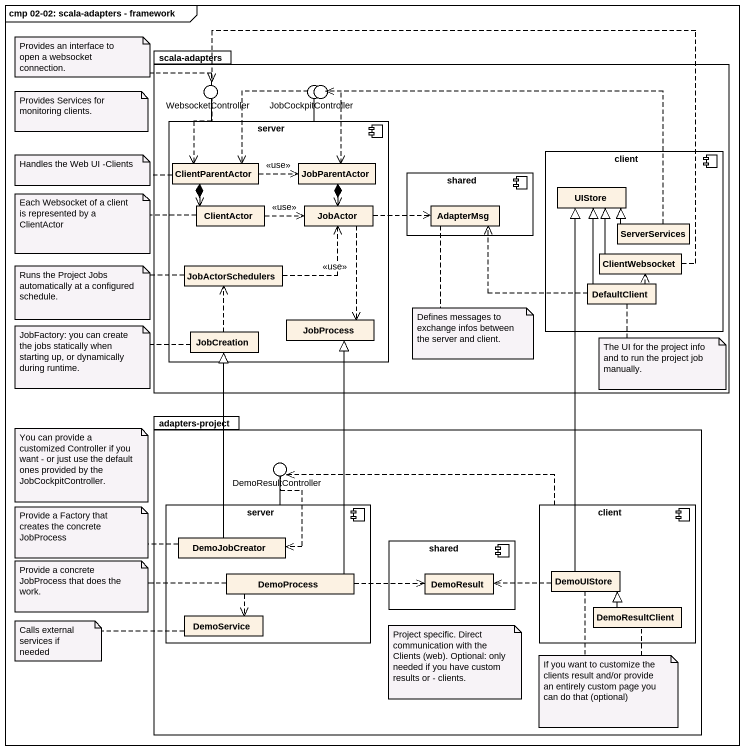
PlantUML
@startuml
mainframe cmp 02-02: scala-adapters - framework
allowmixing
hide circle
hide empty members
package "scala-adapters" as scala_adapters {
  component server {
    class ClientParentActor
    class JobParentActor
    class ClientActor
    class JobActor
    class JobActorSchedulers
    class JobProcess
    class JobCreation
  }
  component shared {
    class AdapterMsg
  }
  component client {
    class UIStore
    class ServerServices
    class DefaultClient
    class ClientWebsocket
  }
}
() WebsocketController
() JobCockpitController
() " " as lollipop1
package "adapters-project" as adapters_project {
  component "server" as server_2 {
    class DemoJobCreator
    class DemoProcess
    class DemoService
  }
  component "client" as client_2 {
    class DemoUIStore
    class DemoResultClient
  }
  component "shared" as shared_2 {
    class DemoResult
  }
}
() DemoResultController
scala_adapters -left- WebsocketController
scala_adapters -up- JobCockpitController
scala_adapters -up- lollipop1
adapters_project -up- DemoResultController
WebsocketController ..> ClientParentActor
JobCockpitController -- server
JobCockpitController ..> ClientParentActor
JobCockpitController ..> JobParentActor
server -up- WebsocketController
ClientParentActor .right.> JobParentActor : <<use>>
ClientParentActor *--> ClientActor
JobParentActor *--> JobActor
ClientActor .right.> JobActor : <<use>>
JobActor .right.> AdapterMsg
JobActor ..> JobProcess
ServerServices .left.> lollipop1
ServerServices -left-|> UIStore
JobActorSchedulers .right.> JobActor : <<use>>
DefaultClient .left.> AdapterMsg
DefaultClient -up-|> UIStore
DefaultClient .up.> ClientWebsocket
ClientWebsocket .left.> WebsocketController
ClientWebsocket -up-|> UIStore
JobCreation .up.> JobActorSchedulers
DemoResultController ..> DemoJobCreator
server_2 -up- DemoResultController
client_2 .left.> DemoResultController
DemoJobCreator -up-|> JobCreation
DemoProcess -up-|> JobProcess
DemoProcess .right.> DemoResult
DemoProcess ..> DemoService
DemoUIStore -up-|> UIStore
DemoUIStore .left.> DemoResult
DemoResultClient -up-|> DemoUIStore
note left of WebsocketController : Provides an interface to open a websocket connection.
note as N2
  Provides Services for monitoring clients.
end note
note left of ClientParentActor : Handles the Web UI -Clients
note left of ClientActor : Each Websocket of a client is represented by a ClientActor
note left of JobActorSchedulers : Runs the Project Jobs automatically at a configured schedule.
note left of JobCreation : JobFactory: you can create the jobs statically when starting up, or dynamically during runtime.
note bottom of AdapterMsg : Defines messages to exchange infos between the server and client.
note bottom of DefaultClient : The UI for the project info and to run the project job manually.
note as N9
  You can provide a customized Controller if you want - or just use the default ones provided by the JobCockpitController.
end note
note left of DemoJobCreator : Provide a Factory that creates the concrete JobProcess
note left of DemoProcess : Provide a concrete JobProcess that does the work.
note left of DemoService : Calls external services if needed
note as N13
  Project specific. Direct communication with the Clients (web). Optional: only needed if you have custom results or - clients.
end note
note as N14
  If you want to customize the clients result and/or provide an entirely custom page you can do that (optional)
end note
N14 .. DemoUIStore
N14 .. DemoResultClient
@enduml
